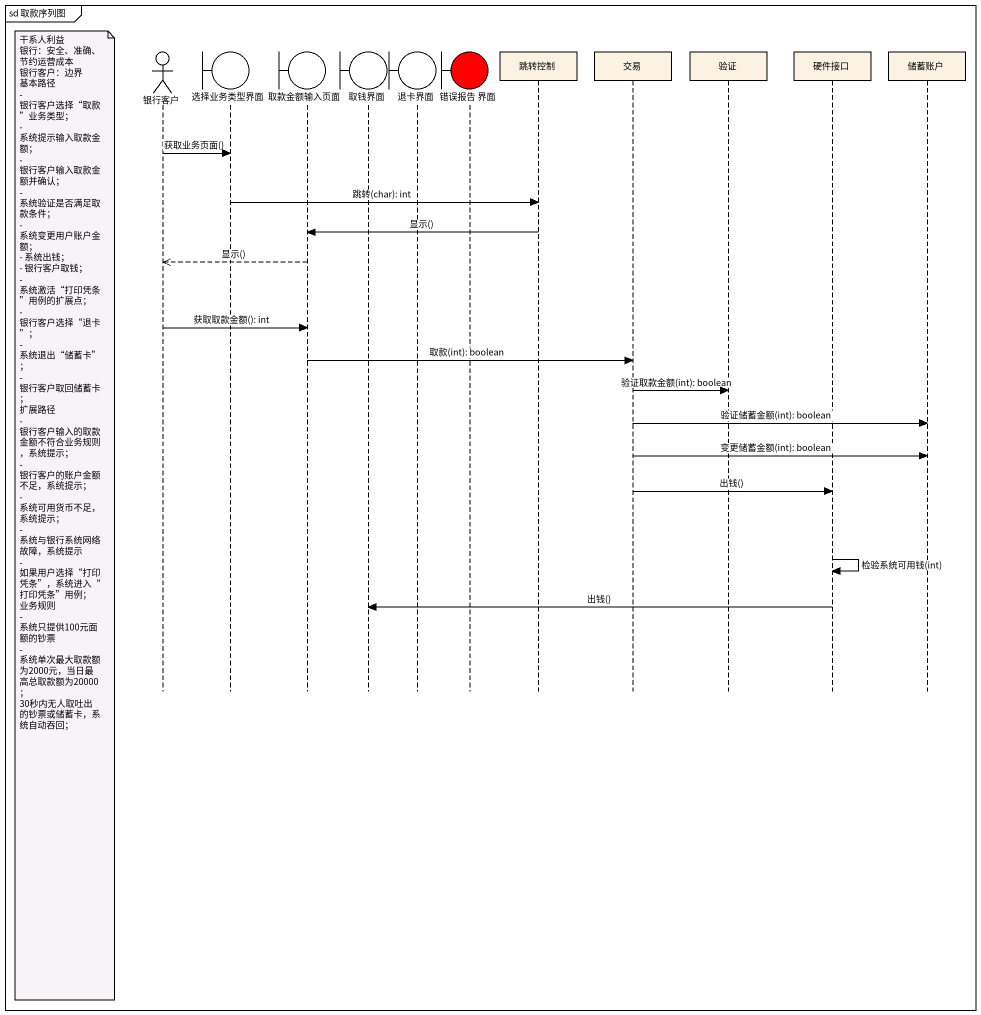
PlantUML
@startuml
mainframe sd 取款序列图
hide footbox
actor 银行客户
boundary 选择业务类型界面
boundary 取款金额输入页面
boundary 取钱界面
boundary 退卡界面
boundary "错误报告 界面" as 错误报告_界面 #FF0000
participant 跳转控制
participant 交易
participant 验证
participant 硬件接口
participant 储蓄账户

银行客户 -> 选择业务类型界面 : 获取业务页面()
选择业务类型界面 -> 跳转控制 : 跳转(char): int
跳转控制 -> 取款金额输入页面 : 显示()
取款金额输入页面 -->> 银行客户 : 显示()
银行客户 -> 取款金额输入页面 : 获取取款金额(): int
取款金额输入页面 -> 交易 : 取款(int): boolean
交易 -> 验证 : 验证取款金额(int): boolean
交易 -> 储蓄账户 : 验证储蓄金额(int): boolean
交易 -> 储蓄账户 : 变更储蓄金额(int): boolean
交易 -> 硬件接口 : 出钱()
note left of 银行客户
  干系人利益
  银行：安全、准确、节约运营成本
  银行客户：边界
  基本路径
  - 银行客户选择“取款”业务类型；
  - 系统提示输入取款金额；
  - 银行客户输入取款金额并确认；
  - 系统验证是否满足取款条件；
  - 系统变更用户账户金额；
  - 系统出钱；
  - 银行客户取钱；
  - 系统激活“打印凭条”用例的扩展点；
  - 银行客户选择“退卡”；
  - 系统退出“储蓄卡”；
  - 银行客户取回储蓄卡；
  扩展路径
  - 银行客户输入的取款金额不符合业务规则，系统提示；
  - 银行客户的账户金额不足，系统提示；
  - 系统可用货币不足，系统提示；
  - 系统与银行系统网络故障，系统提示
  - 如果用户选择“打印凭条”，系统进入“打印凭条”用例；
  业务规则
  - 系统只提供100元面额的钞票
  - 系统单次最大取款额为2000元，当日最高总取款额为20000；
  30秒内无人取吐出的钞票或储蓄卡，系统自动吞回；
end note
硬件接口 -> 硬件接口 : 检验系统可用钱(int)
硬件接口 -> 取钱界面 : 出钱()
@enduml
